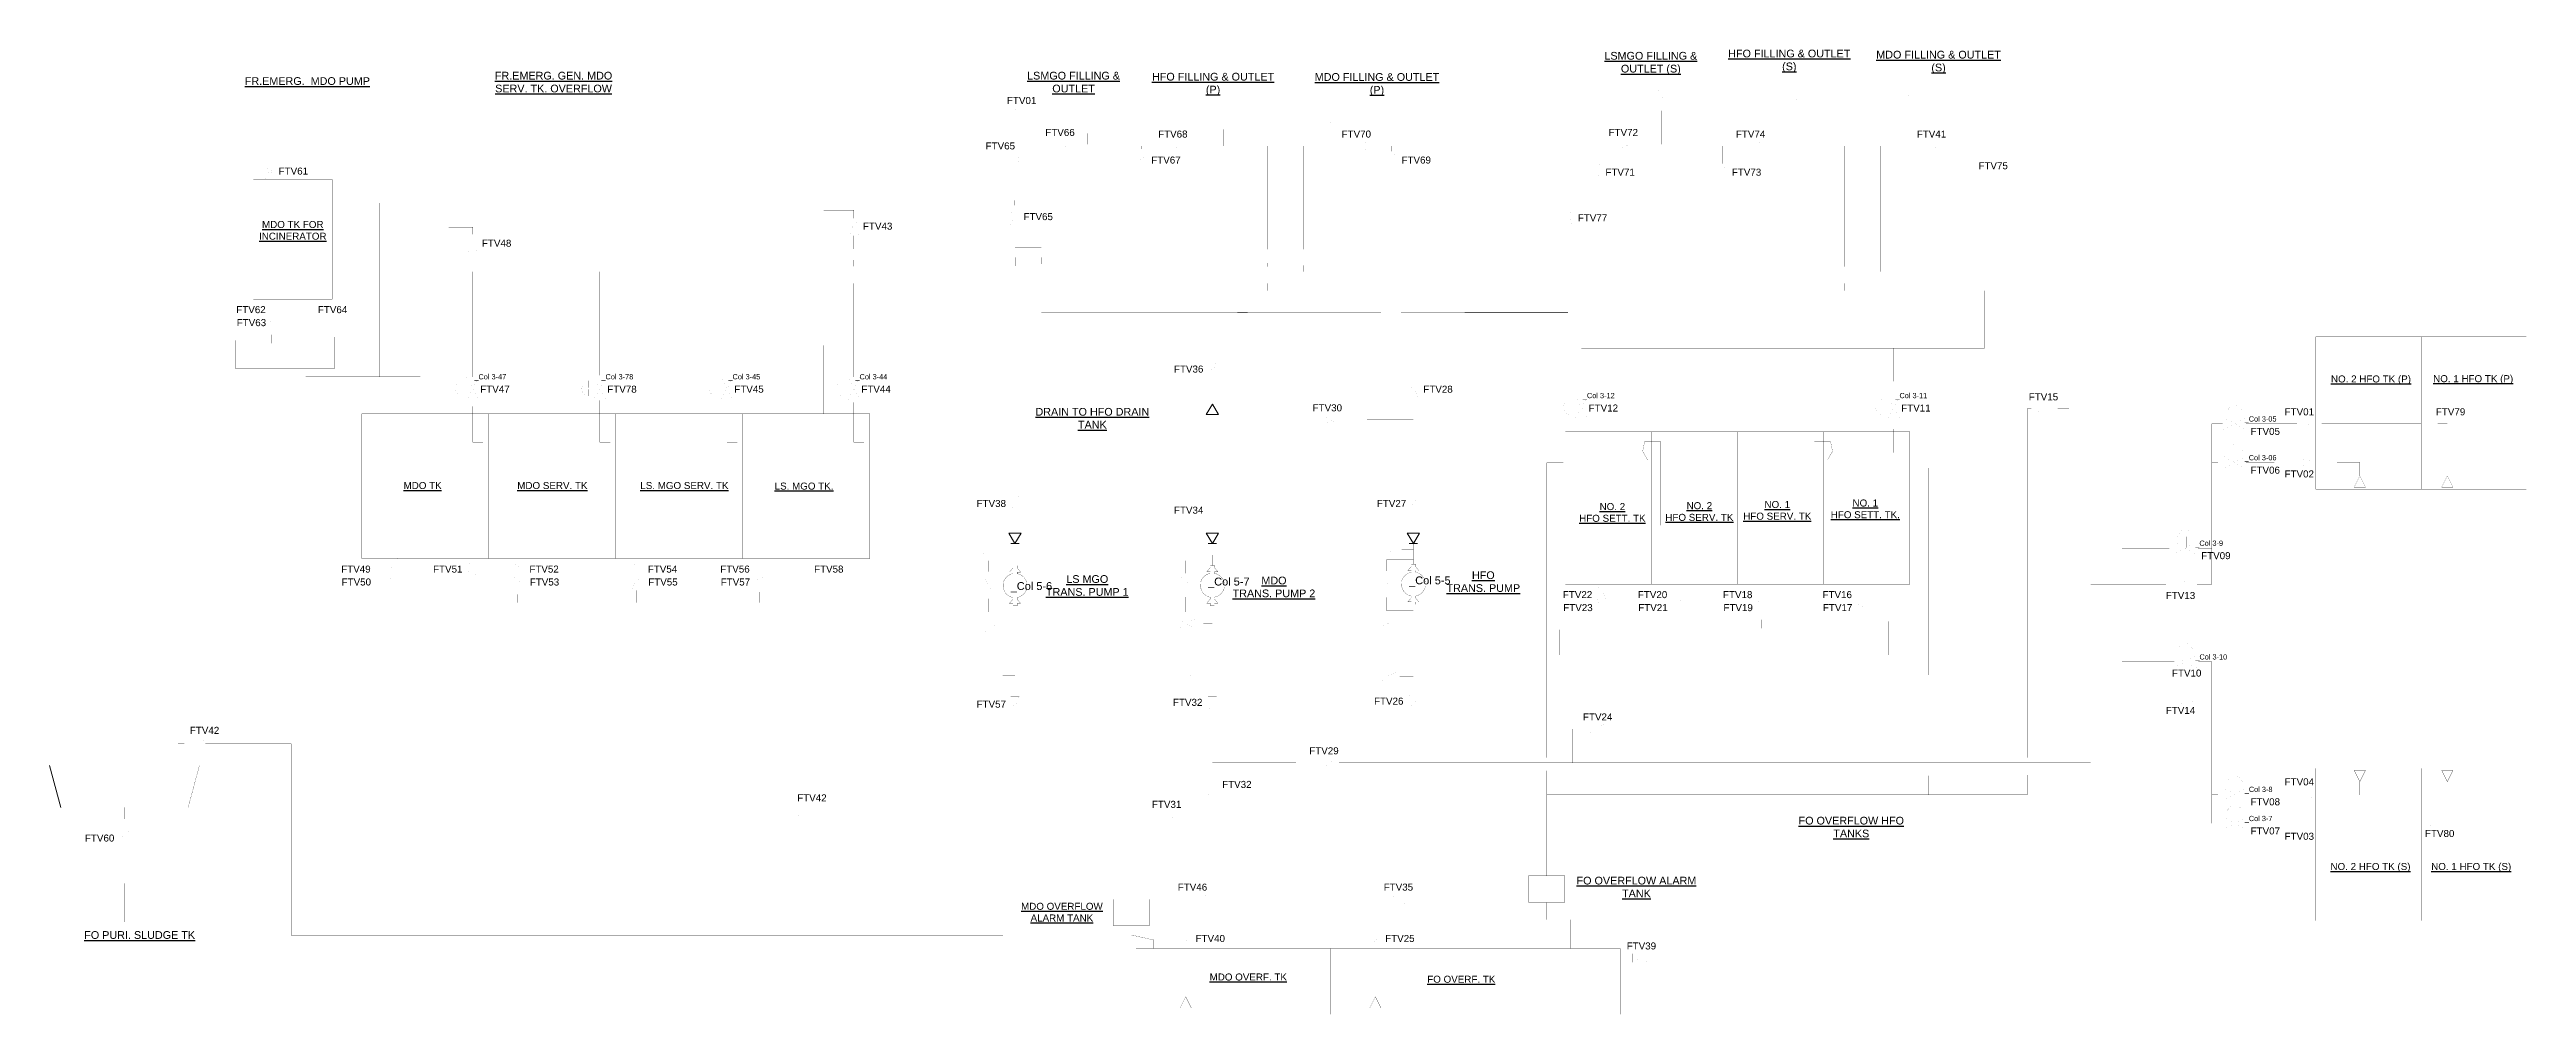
# Model space of a CAD drawing. Extents: x 136597 to 314487, y 107362 to 235283.
# Drawn here: x 136597 to 140128, y 117915 to 119289 of the extents above; entities that cross this region are included whole.
import ezdxf

# ---------------------------------------------------------------- set-up
doc = ezdxf.new("R2010")
doc.units = 0
doc.header["$MEASUREMENT"] = 0
doc.layers.get('0').update_dxf_attribs({"linetype": 'CONTINUOUS'})
for name, color, linetype in [('Ballast', 80, 'CONTINUOUS'), ('Bilge - Ballast', 233, 'CONTINUOUS'), ('Omriss tanker Fuel', 240, 'CONTINUOUS'), ('Suction C', 201, 'CONTINUOUS'), ('Symboler', 42, 'CONTINUOUS'), ('TEKST', 7, 'CONTINUOUS')]:
    doc.layers.add(name, color=color, linetype=linetype)
doc.layers.add('Bilge', color=50, linetype='CONTINUOUS', plot=False)
doc.layers.add('EQUIP', color=140, linetype='CONTINUOUS', lineweight=20)
doc.layers.add('VALVE', color=40, linetype='CONTINUOUS', lineweight=20)
doc.styles.add('ARIAL', font='ARIAL.TTF', dxfattribs={"height": 12})

# ---------------------------------------------------------------- blocks, each defined once
blk = doc.blocks.new('reduce')
for p, q in [((0, 0), (3, 1.73)), ((0, 0), (3, -1.73)), ((3, 1.73), (3, -1.73))]:
    blk.add_line(p, q)

msp = doc.modelspace()

# ---------------------------------------------------------------- linework, layer by layer
at = {"layer": 'Ballast', "linetype": 'Continuous'}
for points in [[(137200.2, 118805.4, 0.03, 0.03, 0), (137184.6, 118805.4, 0.03, 0.03, 0), (137184.6, 118795.8, 0.03, 0.03, -0.884677), (137184.6, 118817.3, 0.03, 0.03, 0), (137184.6, 118807.7, 0.03, 0.03, 0), (137200.2, 118807.7, 0.03, 0.03, 0), (137192.1, 118822.6, 0, 0, 0), (137209.5, 118822.6, 0.03, 0.03, 0), (137200.8, 118806.5, 0.03, 0.03, 0), (137209.5, 118790.5, 0, 0, 0), (137192.1, 118790.5, 0.03, 0.03, 0)], [(137381.3, 118805.4, 0.03, 0.03, 0), (137365.6, 118805.4, 0.03, 0.03, 0), (137365.6, 118795.8, 0.03, 0.03, -0.884677), (137365.6, 118817.3, 0.03, 0.03, 0), (137365.6, 118807.7, 0.03, 0.03, 0), (137381.3, 118807.7, 0.03, 0.03, 0), (137373.2, 118822.6, 0, 0, 0), (137390.5, 118822.6, 0.03, 0.03, 0), (137381.9, 118806.5, 0.03, 0.03, 0), (137390.5, 118790.5, 0, 0, 0), (137373.2, 118790.5, 0.03, 0.03, 0)], [(137562.4, 118805.4, 0.03, 0.03, 0), (137546.7, 118805.4, 0.03, 0.03, 0), (137546.7, 118795.8, 0.03, 0.03, -0.884677), (137546.7, 118817.3, 0.03, 0.03, 0), (137546.7, 118807.7, 0.03, 0.03, 0), (137562.4, 118807.7, 0.03, 0.03, 0), (137554.3, 118822.6, 0, 0, 0), (137571.6, 118822.6, 0.03, 0.03, 0), (137563, 118806.5, 0.03, 0.03, 0), (137571.6, 118790.5, 0, 0, 0), (137554.3, 118790.5, 0.03, 0.03, 0)], [(137743.4, 118805.4, 0.03, 0.03, 0), (137727.8, 118805.4, 0.03, 0.03, 0), (137727.8, 118795.8, 0.03, 0.03, -0.884677), (137727.8, 118817.3, 0.03, 0.03, 0), (137727.8, 118807.7, 0.03, 0.03, 0), (137743.4, 118807.7, 0.03, 0.03, 0), (137735.4, 118822.6, 0, 0, 0), (137752.7, 118822.6, 0.03, 0.03, 0), (137744, 118806.5, 0.03, 0.03, 0), (137752.7, 118790.5, 0, 0, 0), (137735.4, 118790.5, 0.03, 0.03, 0)], [(138780.4, 118778.6, 0.03, 0.03, 0), (138764.8, 118778.6, 0.03, 0.03, 0), (138764.8, 118768.9, 0.03, 0.03, -0.884677), (138764.8, 118790.4, 0.03, 0.03, 0), (138764.8, 118780.8, 0.03, 0.03, 0), (138780.4, 118780.8, 0.03, 0.03, 0), (138772.4, 118795.7, 0, 0, 0), (138789.7, 118795.7, 0.03, 0.03, 0), (138781, 118779.7, 0.03, 0.03, 0), (138789.7, 118763.6, 0, 0, 0), (138772.4, 118763.6, 0.03, 0.03, 0)], [(139226, 118778.6, 0.03, 0.03, 0), (139210.3, 118778.6, 0.03, 0.03, 0), (139210.3, 118768.9, 0.03, 0.03, -0.884677), (139210.3, 118790.4, 0.03, 0.03, 0), (139210.3, 118780.8, 0.03, 0.03, 0), (139226, 118780.8, 0.03, 0.03, 0), (139217.9, 118795.7, 0, 0, 0), (139235.2, 118795.7, 0.03, 0.03, 0), (139226.6, 118779.7, 0.03, 0.03, 0), (139235.2, 118763.6, 0, 0, 0), (139217.9, 118763.6, 0.03, 0.03, 0)], [(139711.4, 118756.8, 0.03, 0.03, 0), (139711.4, 118772.4, 0.03, 0.03, 0), (139701.8, 118772.4, 0.03, 0.03, -0.884677), (139723.3, 118772.4, 0.03, 0.03, 0), (139713.7, 118772.4, 0.03, 0.03, 0), (139713.7, 118756.8, 0.03, 0.03, 0), (139728.6, 118764.8, 0, 0, 0), (139728.6, 118747.5, 0.03, 0.03, 0), (139712.6, 118756.2, 0.03, 0.03, 0), (139696.5, 118747.5, 0, 0, 0), (139696.5, 118764.8, 0.03, 0.03, 0)], [(139711.4, 118701.6, 0.03, 0.03, 0), (139711.4, 118717.2, 0.03, 0.03, 0), (139701.8, 118717.2, 0.03, 0.03, -0.884677), (139723.3, 118717.2, 0.03, 0.03, 0), (139713.7, 118717.2, 0.03, 0.03, 0), (139713.7, 118701.6, 0.03, 0.03, 0), (139728.6, 118709.6, 0, 0, 0), (139728.6, 118692.3, 0.03, 0.03, 0), (139712.6, 118701, 0.03, 0.03, 0), (139696.5, 118692.3, 0, 0, 0), (139696.5, 118709.6, 0.03, 0.03, 0)], [(139641, 118579.7, 0.03, 0.03, 0), (139641, 118595.4, 0.03, 0.03, 0), (139631.4, 118595.4, 0.03, 0.03, -0.884677), (139652.9, 118595.4, 0.03, 0.03, 0), (139643.3, 118595.4, 0.03, 0.03, 0), (139643.3, 118579.7, 0.03, 0.03, 0), (139658.2, 118587.8, 0, 0, 0), (139658.2, 118570.5, 0.03, 0.03, 0), (139642.1, 118579.1, 0.03, 0.03, 0), (139626.1, 118570.5, 0, 0, 0), (139626.1, 118587.8, 0.03, 0.03, 0)], [(139641.1, 118417.8, 0.03, 0.03, 0), (139641.1, 118433.5, 0.03, 0.03, 0), (139631.5, 118433.5, 0.03, 0.03, -0.884677), (139653, 118433.5, 0.03, 0.03, 0), (139643.4, 118433.5, 0.03, 0.03, 0), (139643.4, 118417.8, 0.03, 0.03, 0), (139658.3, 118425.9, 0, 0, 0), (139658.3, 118408.6, 0.03, 0.03, 0), (139642.3, 118417.2, 0.03, 0.03, 0), (139626.2, 118408.6, 0, 0, 0), (139626.2, 118425.9, 0.03, 0.03, 0)], [(139711.6, 118229.2, 0.03, 0.03, 0), (139711.6, 118244.8, 0.03, 0.03, 0), (139701.9, 118244.8, 0.03, 0.03, -0.884677), (139723.4, 118244.8, 0.03, 0.03, 0), (139713.8, 118244.8, 0.03, 0.03, 0), (139713.8, 118229.2, 0.03, 0.03, 0), (139728.7, 118237.2, 0, 0, 0), (139728.7, 118219.9, 0.03, 0.03, 0), (139712.7, 118228.6, 0.03, 0.03, 0), (139696.6, 118219.9, 0, 0, 0), (139696.6, 118237.2, 0.03, 0.03, 0)], [(139711.6, 118187.7, 0.03, 0.03, 0), (139711.6, 118203.3, 0.03, 0.03, 0), (139701.9, 118203.3, 0.03, 0.03, -0.884677), (139723.4, 118203.3, 0.03, 0.03, 0), (139713.8, 118203.3, 0.03, 0.03, 0), (139713.8, 118187.7, 0.03, 0.03, 0), (139728.7, 118195.7, 0, 0, 0), (139728.7, 118178.4, 0.03, 0.03, 0), (139712.7, 118187, 0.03, 0.03, 0), (139696.6, 118178.4, 0, 0, 0), (139696.6, 118195.7, 0.03, 0.03, 0)]]:
    msp.add_lwpolyline(points, format="xyseb", close=True, dxfattribs=at)
at = {"layer": 'Bilge', "linetype": 'Continuous', "const_width": 0.0075}
for points in [[(138902, 119232.4), (138889.9, 119232.4), (138894.6, 119221.3), (138889.9, 119210), (138902, 119210), (138897.2, 119221.3), (138902, 119232.4)], [(139096.1, 119232.4), (139083.9, 119232.4), (139088.7, 119221.3), (139083.9, 119210), (139096.1, 119210), (139091.3, 119221.3), (139096.1, 119232.4)], [(139255.2, 119232.4), (139243.1, 119232.4), (139247.8, 119221.3), (139243.1, 119210), (139255.2, 119210), (139250.5, 119221.3), (139255.2, 119232.4)], [(137978.7, 119193.5), (137978.7, 119205.6), (137967.5, 119200.9), (137956.2, 119205.6), (137956.2, 119193.5), (137967.5, 119198.2), (137978.7, 119193.5)], [(138083.1, 119206.9), (138071, 119206.9), (138075.7, 119195.7), (138071, 119184.4), (138083.1, 119184.4), (138078.3, 119195.7), (138083.1, 119206.9)], [(138276.9, 119204.6), (138264.7, 119204.6), (138269.5, 119193.4), (138264.7, 119182.1), (138276.9, 119182.1), (138272.1, 119193.4), (138276.9, 119204.6)], [(138424.5, 119204.6), (138412.3, 119204.6), (138417.1, 119193.4), (138412.3, 119182.1), (138424.5, 119182.1), (138419.7, 119193.4), (138424.5, 119204.6)], [(137982, 119144.1), (137969.9, 119144.1), (137974.7, 119132.9), (137969.9, 119121.6), (137982, 119121.6), (137977.3, 119132.9), (137982, 119144.1)], [(138054.1, 119148), (138054.1, 119160.1), (138042.9, 119155.4), (138031.6, 119160.1), (138031.6, 119148), (138042.9, 119152.7), (138054.1, 119148)], [(138160, 119144.1), (138147.9, 119144.1), (138152.7, 119132.9), (138147.9, 119121.6), (138160, 119121.6), (138155.3, 119132.9), (138160, 119144.1)], [(138214.8, 119145.7), (138214.8, 119157.8), (138203.7, 119153.1), (138192.4, 119157.8), (138192.4, 119145.7), (138203.7, 119150.4), (138214.8, 119145.7)], [(138476.4, 119145.7), (138476.4, 119157.8), (138465.3, 119153.1), (138454, 119157.8), (138454, 119145.7), (138465.3, 119150.4), (138476.4, 119145.7)], [(138516.8, 119144.1), (138504.7, 119144.1), (138509.4, 119132.9), (138504.7, 119121.6), (138516.8, 119121.6), (138512.1, 119132.9), (138516.8, 119144.1)], [(138857.1, 119148), (138857.1, 119160.1), (138845.9, 119155.4), (138834.6, 119160.1), (138834.6, 119148), (138845.9, 119152.7), (138857.1, 119148)], [(139038.6, 119145.7), (139038.6, 119157.8), (139027.4, 119153.1), (139016.1, 119157.8), (139016.1, 119145.7), (139027.4, 119150.4), (139038.6, 119145.7)], [(139296.5, 119145.7), (139296.5, 119157.8), (139285.3, 119153.1), (139274, 119157.8), (139274, 119145.7), (139285.3, 119150.4), (139296.5, 119145.7)], [(136917.1, 119126.6), (136905, 119126.6), (136909.8, 119115.5), (136905, 119104.1), (136917.1, 119104.1), (136912.4, 119115.5), (136917.1, 119126.6)], [(138807.5, 119126.8), (138795.4, 119126.8), (138800.2, 119115.6), (138795.4, 119104.3), (138807.5, 119104.3), (138802.8, 119115.6), (138807.5, 119126.8)], [(138987.7, 119126.8), (138975.6, 119126.8), (138980.4, 119115.6), (138975.6, 119104.3), (138987.7, 119104.3), (138983, 119115.6), (138987.7, 119126.8)], [(139339.3, 119136), (139327.2, 119136), (139331.9, 119124.8), (139327.2, 119113.5), (139339.3, 119113.5), (139334.6, 119124.8), (139339.3, 119136)], [(137750.1, 119048.1), (137738, 119048.1), (137742.7, 119037), (137738, 119025.6), (137750.1, 119025.6), (137745.4, 119037), (137750.1, 119048.1)], [(137979, 119061.7), (137966.9, 119061.7), (137971.6, 119050.5), (137966.9, 119039.2), (137979, 119039.2), (137974.3, 119050.5), (137979, 119061.7)], [(138768.2, 119061.7), (138756.1, 119061.7), (138760.8, 119050.5), (138756.1, 119039.2), (138768.2, 119039.2), (138763.5, 119050.5), (138768.2, 119061.7)], [(137206.9, 119023.8), (137194.7, 119023.8), (137199.5, 119012.6), (137194.7, 119001.3), (137206.9, 119001.3), (137202.1, 119012.6), (137206.9, 119023.8)], [(136908.1, 118911.1), (136920.3, 118911.1), (136915.5, 118922.3), (136920.3, 118933.6), (136908.1, 118933.6), (136912.9, 118922.3), (136908.1, 118911.1)], [(136956.3, 118911.1), (136968.5, 118911.1), (136963.7, 118922.3), (136968.5, 118933.6), (136956.3, 118933.6), (136961.1, 118922.3), (136956.3, 118911.1)], [(136908.1, 118888.6), (136920.3, 118888.6), (136915.5, 118899.8), (136920.3, 118911.1), (136908.1, 118911.1), (136912.9, 118899.8), (136908.1, 118888.6)], [(138248.9, 118822.5), (138261, 118822.5), (138256.3, 118833.7), (138261, 118845), (138248.9, 118845), (138253.6, 118833.7), (138248.9, 118822.5)], [(138535.5, 118793.8), (138547.7, 118793.8), (138542.9, 118805), (138547.7, 118816.3), (138535.5, 118816.3), (138540.3, 118805), (138535.5, 118793.8)], [(138435.2, 118755.7), (138435.2, 118767.9), (138424, 118763.1), (138412.7, 118767.9), (138412.7, 118755.7), (138424, 118760.5), (138435.2, 118755.7)], [(139449.1, 118771.3), (139449.1, 118783.5), (139438, 118778.7), (139426.6, 118783.5), (139426.6, 118771.3), (139438, 118776.1), (139449.1, 118771.3)], [(139828.3, 118750.1), (139828.3, 118762.2), (139817.1, 118757.5), (139805.8, 118762.2), (139805.8, 118750.1), (139817.1, 118754.9), (139828.3, 118750.1)], [(140000.8, 118750.1), (140000.8, 118762.2), (139989.6, 118757.5), (139978.3, 118762.2), (139978.3, 118750.1), (139989.6, 118754.9), (140000.8, 118750.1)], [(139828.2, 118694.9), (139828.2, 118707), (139817.1, 118702.3), (139805.7, 118707), (139805.7, 118694.9), (139817.1, 118699.6), (139828.2, 118694.9)], [(137967.6, 118631), (137979.7, 118631), (137974.9, 118642.2), (137979.7, 118653.5), (137967.6, 118653.5), (137972.3, 118642.2), (137967.6, 118631)], [(138535.5, 118631), (138547.7, 118631), (138542.9, 118642.2), (138547.7, 118653.5), (138535.5, 118653.5), (138540.3, 118642.2), (138535.5, 118631)], [(138248.9, 118621.5), (138261, 118621.5), (138256.3, 118632.7), (138261, 118644), (138248.9, 118644), (138253.6, 118632.7), (138248.9, 118621.5)], [(137948.6, 118569.8), (137948.6, 118582), (137937.5, 118577.2), (137926.1, 118582), (137926.1, 118569.8), (137937.5, 118574.6), (137948.6, 118569.8)], [(138230, 118569.8), (138230, 118582), (138218.8, 118577.2), (138207.5, 118582), (138207.5, 118569.8), (138218.8, 118574.6), (138230, 118569.8)], [(138516.6, 118571.5), (138516.6, 118583.6), (138505.4, 118578.9), (138494.1, 118583.6), (138494.1, 118571.5), (138505.4, 118576.2), (138516.6, 118571.5)], [(137080.8, 118541.7), (137093, 118541.7), (137088.2, 118552.8), (137093, 118564.2), (137080.8, 118564.2), (137085.6, 118552.8), (137080.8, 118541.7)], [(137192.5, 118541.7), (137204.6, 118541.7), (137199.9, 118552.8), (137204.6, 118564.2), (137192.5, 118564.2), (137197.3, 118552.8), (137192.5, 118541.7)], [(137258.7, 118541.7), (137270.8, 118541.7), (137266.1, 118552.8), (137270.8, 118564.2), (137258.7, 118564.2), (137263.4, 118552.8), (137258.7, 118541.7)], [(137427.6, 118541.7), (137439.8, 118541.7), (137435, 118552.8), (137439.8, 118564.2), (137427.6, 118564.2), (137432.4, 118552.8), (137427.6, 118541.7)], [(137602.8, 118541.7), (137614.9, 118541.7), (137610.1, 118552.8), (137614.9, 118564.2), (137602.8, 118564.2), (137607.5, 118552.8), (137602.8, 118541.7)], [(137735.7, 118541.7), (137747.9, 118541.7), (137743.1, 118552.8), (137747.9, 118564.2), (137735.7, 118564.2), (137740.5, 118552.8), (137735.7, 118541.7)], [(137080.8, 118519.2), (137093, 118519.2), (137088.2, 118530.4), (137093, 118541.7), (137080.8, 118541.7), (137085.6, 118530.4), (137080.8, 118519.2)], [(137258.7, 118519.2), (137270.8, 118519.2), (137266.1, 118530.4), (137270.8, 118541.7), (137258.7, 118541.7), (137263.4, 118530.4), (137258.7, 118519.2)], [(137427.6, 118519.2), (137439.8, 118519.2), (137435, 118530.4), (137439.8, 118541.7), (137427.6, 118541.7), (137432.4, 118530.4), (137427.6, 118519.2)], [(137602.8, 118519.2), (137614.9, 118519.2), (137610.1, 118530.4), (137614.9, 118541.7), (137602.8, 118541.7), (137607.5, 118530.4), (137602.8, 118519.2)], [(137941.9, 118538.1), (137929.7, 118538.1), (137934.5, 118526.9), (137929.7, 118515.6), (137941.9, 118515.6), (137937.1, 118526.9), (137941.9, 118538.1)], [(138223.2, 118538.1), (138211.1, 118538.1), (138215.8, 118526.9), (138211.1, 118515.6), (138223.2, 118515.6), (138218.5, 118526.9), (138223.2, 118538.1)], [(138509.8, 118539.7), (138497.7, 118539.7), (138502.5, 118528.5), (138497.7, 118517.2), (138509.8, 118517.2), (138505.1, 118528.5), (138509.8, 118539.7)], [(138804, 118505.2), (138816.1, 118505.2), (138811.3, 118516.4), (138816.1, 118527.7), (138804, 118527.7), (138808.7, 118516.4), (138804, 118505.2)], [(138910.9, 118505.2), (138923, 118505.2), (138918.2, 118516.4), (138923, 118527.7), (138910.9, 118527.7), (138915.6, 118516.4), (138910.9, 118505.2)], [(139032.2, 118505.2), (139044.4, 118505.2), (139039.6, 118516.4), (139044.4, 118527.7), (139032.2, 118527.7), (139037, 118516.4), (139032.2, 118505.2)], [(139174.1, 118505.2), (139186.3, 118505.2), (139181.5, 118516.4), (139186.3, 118527.7), (139174.1, 118527.7), (139178.9, 118516.4), (139174.1, 118505.2)], [(139658.9, 118521.8), (139658.9, 118533.9), (139647.7, 118529.1), (139636.4, 118533.9), (139636.4, 118521.8), (139647.7, 118526.5), (139658.9, 118521.8)], [(138230, 118465.1), (138230, 118477.3), (138218.8, 118472.5), (138207.5, 118477.3), (138207.5, 118465.1), (138218.8, 118469.9), (138230, 118465.1)], [(138516.6, 118466.8), (138516.6, 118478.9), (138505.4, 118474.2), (138494.1, 118478.9), (138494.1, 118466.8), (138505.4, 118471.5), (138516.6, 118466.8)], [(138804, 118482.7), (138816.1, 118482.7), (138811.3, 118493.9), (138816.1, 118505.2), (138804, 118505.2), (138808.7, 118493.9), (138804, 118482.7)], [(138910.9, 118482.7), (138923, 118482.7), (138918.2, 118493.9), (138923, 118505.2), (138910.9, 118505.2), (138915.6, 118493.9), (138910.9, 118482.7)], [(139032.2, 118482.7), (139044.4, 118482.7), (139039.6, 118493.9), (139044.4, 118505.2), (139032.2, 118505.2), (139037, 118493.9), (139032.2, 118482.7)], [(139174.1, 118482.7), (139186.3, 118482.7), (139181.5, 118493.9), (139186.3, 118505.2), (139174.1, 118505.2), (139178.9, 118493.9), (139174.1, 118482.7)], [(137948.6, 118458.3), (137948.6, 118470.4), (137937.5, 118465.7), (137926.1, 118470.4), (137926.1, 118458.3), (137937.5, 118463), (137948.6, 118458.3)], [(137953.5, 118392.2), (137953.5, 118404.3), (137942.3, 118399.5), (137931, 118404.3), (137931, 118392.2), (137942.3, 118396.9), (137953.5, 118392.2)], [(138516.6, 118389.7), (138516.6, 118401.9), (138505.4, 118397.1), (138494.1, 118401.9), (138494.1, 118389.7), (138505.4, 118394.5), (138516.6, 118389.7)], [(137967.6, 118345.2), (137979.7, 118345.2), (137974.9, 118356.3), (137979.7, 118367.7), (137967.6, 118367.7), (137972.3, 118356.3), (137967.6, 118345.2)], [(138230, 118388.1), (138230, 118400.2), (138218.8, 118395.5), (138207.5, 118400.2), (138207.5, 118388.1), (138218.8, 118392.8), (138230, 118388.1)], [(138261, 118367.7), (138248.9, 118367.7), (138253.7, 118356.5), (138248.9, 118345.2), (138261, 118345.2), (138256.3, 118356.5), (138261, 118367.7)], [(138547.7, 118369.3), (138535.5, 118369.3), (138540.3, 118358.2), (138535.5, 118346.8), (138547.7, 118346.8), (138542.9, 118358.2), (138547.7, 118369.3)], [(139658.9, 118358.1), (139658.9, 118370.2), (139647.7, 118365.4), (139636.4, 118370.2), (139636.4, 118358.1), (139647.7, 118362.8), (139658.9, 118358.1)], [(136819.4, 118294.2), (136819.4, 118306.4), (136808.3, 118301.6), (136797, 118306.4), (136797, 118294.2), (136808.3, 118299), (136819.4, 118294.2)], [(138813.7, 118315.4), (138813.7, 118327.6), (138802.5, 118322.8), (138791.2, 118327.6), (138791.2, 118315.4), (138802.5, 118320.2), (138813.7, 118315.4)], [(138435.6, 118267.2), (138435.6, 118279.4), (138424.5, 118274.6), (138413.1, 118279.4), (138413.1, 118267.2), (138424.5, 118272), (138435.6, 118267.2)], [(138261, 118250.8), (138248.9, 118250.8), (138253.7, 118239.6), (138248.9, 118228.3), (138261, 118228.3), (138256.3, 118239.6), (138261, 118250.8)], [(139828.3, 118221.4), (139828.3, 118233.5), (139817.1, 118228.8), (139805.8, 118233.5), (139805.8, 118221.4), (139817.1, 118226.1), (139828.3, 118221.4)], [(137685.4, 118198), (137685.4, 118210.1), (137674.2, 118205.4), (137662.9, 118210.1), (137662.9, 118198), (137674.2, 118202.8), (137685.4, 118198)], [(138211.3, 118190.9), (138211.3, 118203.1), (138200.1, 118198.3), (138188.8, 118203.1), (138188.8, 118190.9), (138200.1, 118195.7), (138211.3, 118190.9)], [(139828.3, 118181), (139828.3, 118193.1), (139817.1, 118188.4), (139805.8, 118193.1), (139805.8, 118181), (139817.1, 118185.7), (139828.3, 118181)], [(140000.8, 118180.4), (140000.8, 118192.5), (139989.6, 118187.8), (139978.3, 118192.5), (139978.3, 118180.4), (139989.6, 118185.1), (140000.8, 118180.4)], [(136698.1, 118154.5), (136710.2, 118154.5), (136705.4, 118165.7), (136710.2, 118177), (136698.1, 118177), (136702.8, 118165.7), (136698.1, 118154.5)], [(138248.1, 118073.1), (138248.1, 118085.2), (138236.9, 118080.5), (138225.6, 118085.2), (138225.6, 118073.1), (138236.9, 118077.8), (138248.1, 118073.1)], [(138529.5, 118073.1), (138529.5, 118085.2), (138518.4, 118080.5), (138507.1, 118085.2), (138507.1, 118073.1), (138518.4, 118077.8), (138529.5, 118073.1)], [(138223.1, 118031.4), (138211, 118031.4), (138215.7, 118020.2), (138211, 118008.9), (138223.1, 118008.9), (138218.4, 118020.2), (138223.1, 118031.4)], [(138493.4, 118031.4), (138481.3, 118031.4), (138486.1, 118020.2), (138481.3, 118008.9), (138493.4, 118008.9), (138488.7, 118020.2), (138493.4, 118031.4)], [(138875.9, 117989.2), (138875.9, 118001.4), (138864.8, 117996.6), (138853.5, 118001.4), (138853.5, 117989.2), (138864.8, 117994), (138875.9, 117989.2)]]:
    msp.add_lwpolyline(points, close=True, dxfattribs=at)
at = {"layer": 'EQUIP'}
for p, q in [((137967.6, 118585.4), (137979.6, 118585.4)), ((138249, 118585.4), (138261, 118585.4)), ((138535.6, 118585.4), (138547.6, 118585.4)), ((136613.4, 118209.8), (136597.4, 118269.5))]:
    msp.add_line(p, q, dxfattribs=at)
at = {"layer": 'Omriss tanker Fuel', "linetype": 'Continuous', "const_width": 0.3}
for points in [[(137000.3, 119104.1), (136887.8, 119104.1), (136887.8, 118933.6), (137000.3, 118933.6)], [(136862.7, 118879.7), (136862.7, 118834.4), (137002.9, 118834.4), (137002.9, 118879.7), (137002.9, 118834.4), (136862.7, 118834.4)], [(139978.3, 118880), (139828.3, 118880), (139828.3, 118663), (139978.3, 118663)], [(139978.3, 118880), (139978.3, 118663), (140128.3, 118663), (140128.3, 118880)], [(137223.5, 118770.3), (137042.5, 118770.3), (137042.5, 118564.2), (137223.5, 118564.2)], [(137223.5, 118770.3), (137223.5, 118564.2), (137404.6, 118564.2), (137404.6, 118770.3)], [(137404.6, 118770.3), (137404.6, 118564.2), (137585.7, 118564.2), (137585.7, 118770.3)], [(137585.7, 118770.3), (137585.7, 118564.2), (137766.8, 118564.2), (137766.8, 118770.3)], [(138758.3, 118744.8), (138758.3, 118527.7), (138881.4, 118527.7), (138881.4, 118744.8)], [(138881.4, 118744.8), (138881.4, 118527.7), (139003.8, 118527.7), (139003.8, 118744.8)], [(139003.8, 118744.8), (139003.8, 118527.7), (139126.2, 118527.7), (139126.2, 118744.8)], [(139126.2, 118744.8), (139126.2, 118527.7), (139249.3, 118527.7), (139249.3, 118744.8)], [(138750.3, 118474.7), (138750.3, 118426.8), (139219, 118426.8), (139219, 118474.7), (139219, 118426.8), (138750.3, 118426.8)], [(139828.3, 118265.4), (139828.3, 118048.4), (139978.3, 118048.4), (139978.3, 118265.4)], [(139978.3, 118265.4), (139978.3, 118048.4), (140128.3, 118048.4), (140128.3, 118265.4)], [(138705.7, 118112.2), (138705.7, 118074.8), (138757.6, 118074.8), (138757.6, 118112.2)], [(138113.5, 118078.8), (138113.5, 118041.4), (138165.4, 118041.4), (138165.4, 118078.8)], [(138146.2, 118008.9), (138146.2, 117915), (138423.9, 117915), (138423.9, 118008.9)], [(138423.9, 118008.9), (138423.9, 117915), (138836.3, 117915), (138836.3, 118008.9)]]:
    msp.add_lwpolyline(points, close=True, dxfattribs=at)
at = {"layer": 'Suction C', "linetype": 'Continuous', "const_width": 0.3}
for points in [[(136911.1, 119126.6), (136911.1, 119217.5)], [(137319.2, 118980.3), (137319.2, 119197.4)], [(138077, 119184.4), (138077, 119154.1), (138077, 119184.4)], [(138270.8, 119182.1), (138270.8, 119151.8), (138270.8, 119182.1)], [(138418.4, 119182.1), (138418.4, 119151.8), (138418.4, 119182.1)], [(138895.9, 119210), (138895.9, 119154.1), (138895.9, 119210)], [(139090, 119210), (139090, 119151.8), (139090, 119210)], [(139249.1, 119210), (139249.1, 119154.1), (139249.1, 119210)], [(139274, 119151.8), (139208, 119151.8), (139208, 118972.8), (137200.8, 118972.8), (139208, 118972.8), (139208, 119151.8)], [(138857.1, 119154.1), (138927.8, 119154.1), (138927.8, 118997.1), (137563, 118997.1), (137563, 118980.3), (137563, 118997.1), (138927.8, 118997.1), (138927.8, 119154.1), (138857.1, 119154.1)], [(138054.1, 119154.1), (138115.3, 119154.1), (138115.3, 118997.1), (138115.3, 119154.1), (138054.1, 119154.1)], [(138154, 119144.1), (138154, 119151.8), (138192.4, 119151.8), (138154, 119151.8)], [(138214.8, 119151.8), (138334.1, 119151.8), (138334.1, 119004.6), (138334.1, 119151.8)], [(138454, 119151.8), (138385.4, 119151.8), (138385.4, 119004.6), (138385.4, 119151.8), (138454, 119151.8)], [(138476.4, 119151.8), (138510.8, 119151.8), (138510.8, 119144.1), (138510.8, 119151.8)], [(138834.6, 119154.1), (138801.5, 119154.1), (138801.5, 119126.8), (138801.5, 119154.1)], [(139016.1, 119151.8), (138981.7, 119151.8), (138981.7, 119126.8), (138981.7, 119151.8)], [(139038.6, 119151.8), (139156.7, 119151.8), (139156.7, 118979.8), (139156.7, 119151.8)], [(139296.5, 119151.8), (139333.2, 119151.8), (139333.2, 119136), (139333.2, 119151.8)], [(137972.9, 119061.7), (137972.9, 119074.6), (137972.9, 119061.7)], [(138762.1, 119061.7), (138762.1, 119081.4), (138762.1, 119061.7)], [(137000.3, 119070.6), (137067.6, 119070.6), (137067.6, 118823), (137067.6, 119070.6)], [(137744, 119048.1), (137744, 119060.3), (137700.9, 119060.3), (137700.9, 119005.2), (137700.9, 119060.3), (137744, 119060.3)], [(137973.6, 119039.2), (137973.6, 119007.1), (138011.2, 119007.1), (138011.2, 119004.6), (138011.2, 119006.7), (138011.2, 119007.1), (137973.6, 119007.1)], [(138762.1, 119039.2), (138762.1, 119004.6), (138762.1, 119039.2)], [(137200.8, 119023.8), (137200.8, 119036.1), (137166.2, 119036.1), (137166.2, 118770.3), (137166.2, 119036.1), (137200.8, 119036.1)], [(137744, 119025.6), (137744, 119005.2)], [(137200.8, 119001.3), (137200.8, 118822.6)], [(137381.9, 118822.6), (137381.9, 118972.8)], [(137700.9, 118990.2), (137700.9, 118980.3)], [(137744, 118990.2), (137744, 118980.3)], [(137973.8, 118976.4), (137973.8, 118993.2)], [(138011.4, 118976.2), (138011.4, 118993)], [(138255, 118922.5), (138255, 118972.8)], [(138334.1, 118989.6), (138334.1, 118979.9), (138334.1, 118989.6)], [(138385.4, 118989.6), (138385.4, 118972.8), (138385.4, 118989.6)], [(138762.1, 118989.6), (138762.1, 118980.3)], [(137319.2, 118965.3), (137319.2, 118770.3)], [(137563, 118822.6), (137563, 118965.3)], [(137701.1, 118965.3), (137701.1, 118770.3)], [(137744, 118965.3), (137744, 118822.6)], [(137973.6, 118965.3), (137973.6, 118653.5)], [(138011.2, 118965.3), (138011.2, 118795.7)], [(138762.1, 118938.3), (138762.1, 118914.6), (138011.2, 118915.2), (138762.1, 118914.1)], [(138334.1, 118964.9), (138334.1, 118945.8), (139551.8, 118945.8), (139551.8, 118535.3), (139551.8, 118945.8), (138334.1, 118945.8), (138334.1, 118964.9)], [(138541.6, 118922.3), (138541.6, 118945.8)], [(138762.1, 118965.3), (138762.1, 118953.3), (138762.1, 118965.3)], [(138781, 118795.7), (138781, 118863.9), (139355.9, 118863.9), (139355.9, 118945.8), (139355.9, 118863.9), (138781, 118863.9)], [(139156.7, 118964.8), (139156.7, 118945.8), (139156.7, 118964.8)], [(139449.1, 118777.4), (139476.3, 118777.4), (139476.3, 118945.8), (139476.3, 118777.4)], [(136962.4, 118911.1), (136962.4, 118823), (137125.9, 118823), (137125.9, 118770.3), (137125.9, 118823), (136962.4, 118823)], [(138255, 118907.5), (138255, 118845)], [(138541.6, 118907.3), (138541.6, 118816.3)], [(136914.2, 118888.6), (136914.2, 118870.7), (136914.2, 118888.6)], [(139226.6, 118795.7), (139226.6, 118863.9)], [(137200.8, 118790.5), (137200.8, 118729.9), (137215.4, 118729.9), (137200.8, 118729.9)], [(137381.9, 118790.5), (137381.9, 118729.9), (137396.5, 118729.9), (137381.9, 118729.9)], [(137563, 118790.5), (137563, 118729.9), (137577.6, 118729.9), (137563, 118729.9)], [(137744, 118790.5), (137744, 118729.9), (137758.6, 118729.9), (137744, 118729.9)], [(138255, 118822.5), (138255, 118784.3)], [(138541.6, 118653.5), (138541.6, 118793.8)], [(138435.2, 118761.8), (138541.6, 118761.8)], [(138781, 118763.6), (138781, 118714.9), (138781, 118763.6)], [(139226.6, 118763.6), (139226.6, 118714.9), (139226.6, 118763.6)], [(139426.6, 118777.4), (139416.7, 118777.4), (139416.7, 118280.8), (139416.7, 118777.4)], [(139696.5, 118756.2), (139679.8, 118756.2), (139679.8, 118527.8), (139658.9, 118527.8), (139679.8, 118527.8), (139679.8, 118756.2), (139696.5, 118756.2)], [(139805.8, 118756.2), (139728.6, 118756.2)], [(139828.3, 118756.2), (139978.3, 118756.2)], [(140000.8, 118756.2), (140015.6, 118756.2), (140015.6, 118682), (140007.6, 118666), (140023.6, 118666), (140015.6, 118682), (140015.6, 118756.2)], [(138894.4, 118535.8), (138894.4, 118730.4), (138871.2, 118730.4), (138868.4, 118716.8), (138875.5, 118704.8), (138868.4, 118716.8), (138871.2, 118730.4), (138894.4, 118730.4)], [(139113.2, 118535.8), (139113.2, 118730.4), (139136.4, 118730.4), (139139.2, 118716.8), (139132.1, 118704.8), (139139.2, 118716.8), (139136.4, 118730.4), (139113.2, 118730.4)], [(138758.3, 118700.4), (138731.7, 118700.4), (138731.7, 118280.8), (138731.7, 118700.4)], [(139275.9, 118280.8), (139275.9, 118693.2), (139249.3, 118693.2), (139275.9, 118693.2)], [(139696.5, 118701), (139679.8, 118701), (139696.5, 118701)], [(139828.3, 118701), (139890.9, 118701), (139890.9, 118682), (139882.9, 118666), (139898.9, 118666), (139890.9, 118682), (139890.9, 118701)], [(137973.6, 118631), (137973.6, 118600.4), (137973.6, 118631)], [(138255, 118621.5), (138255, 118600.4)], [(138541.6, 118631), (138541.6, 118600.4)], [(137973.6, 118585.4), (137973.7, 118554)], [(138255, 118585.4), (138255.1, 118554.4)], [(138541.6, 118587), (138541.7, 118556.1)], [(139626.1, 118579.1), (139551.8, 118579.1)], [(139658.2, 118579.1), (139679.8, 118579.1), (139658.2, 118579.1)], [(137935.8, 118538.1), (137935.8, 118561.1), (137973.7, 118561.2), (137935.8, 118561.2)], [(137948.6, 118575.9), (137973.6, 118575.9)], [(138217.1, 118538.1), (138217.1, 118561.1), (138255, 118561.2), (138217.1, 118561.2)], [(138230, 118575.9), (138255, 118575.9)], [(138503.8, 118539.7), (138503.8, 118562.8), (138541.6, 118562.9), (138503.8, 118562.9)], [(138516.6, 118577.5), (138541.6, 118577.5)], [(137086.9, 118519.2), (137086.9, 118501.3), (137086.9, 118519.2)], [(137198.6, 118541.7), (137198.6, 118155.2), (138255, 118155.2), (137198.6, 118155.2)], [(137264.8, 118519.2), (137264.8, 118501.3), (137264.8, 118519.2)], [(137433.7, 118519.2), (137433.7, 118501.3), (137433.7, 118519.2)], [(137608.8, 118519.2), (137608.8, 118501.3), (137608.8, 118519.2)], [(137741.8, 118541.7), (137741.8, 118204.1), (137741.8, 118541.7)], [(137935.8, 118515.6), (137935.8, 118488.1), (137973.6, 118488.1), (137935.8, 118488.1)], [(138217.1, 118515.6), (138217.1, 118488.1), (138255, 118488.1), (138217.1, 118488.1)], [(139636.4, 118527.8), (139507.2, 118527.8), (139507.2, 118273.3), (138435.6, 118273.3), (139507.2, 118273.3), (139507.2, 118527.8), (139636.4, 118527.8)], [(138503.8, 118517.2), (138503.8, 118489.8), (138541.6, 118489.8), (138503.8, 118489.8)], [(139551.8, 118520.3), (139551.8, 118417.2), (139626.2, 118417.2), (139551.8, 118417.2), (139551.8, 118520.3)], [(137973.6, 118367.7), (137973.6, 118496.9)], [(138255, 118367.7), (138255, 118497.3), (138255, 118367.7)], [(138516.6, 118472.9), (138541.6, 118472.9)], [(138541.6, 118369.3), (138541.6, 118498.9), (138541.6, 118369.3)], [(138810, 118482.7), (138810, 118464.8), (138810, 118482.7)], [(138916.9, 118482.7), (138916.9, 118464.8), (138916.9, 118482.7)], [(139038.3, 118482.7), (139038.3, 118464.8), (139038.3, 118482.7)], [(139180.2, 118482.7), (139180.2, 118464.8), (139180.2, 118482.7)], [(137948.6, 118464.3), (137973.6, 118464.3)], [(138230, 118471.2), (138255, 118471.2)], [(139658.3, 118417.2), (139679.8, 118417.2), (139679.8, 118187), (139696.6, 118187), (139679.8, 118187), (139679.8, 118417.2)], [(137953.5, 118398.2), (137973.6, 118398.2)], [(138230, 118394.1), (138255, 118394.1)], [(138516.6, 118395.8), (138541.6, 118395.8)], [(137973.6, 118345.2), (137973.6, 118204.1), (137685.4, 118204.1), (137973.6, 118204.1)], [(138255, 118250.8), (138255, 118345.2)], [(138541.6, 118346.8), (138541.6, 118079.2), (138529.5, 118079.2), (138541.6, 118079.2)], [(139636.4, 118364.1), (139507.2, 118364.1)], [(139658.9, 118364.1), (139679.8, 118364.1), (139658.9, 118364.1)], [(136797, 118300.3), (136780.3, 118300.3), (136780.3, 118254.6), (136780.3, 118300.3)], [(137956.6, 118088), (137956.6, 118027.8), (136941.6, 118027.8), (136941.6, 118300.3), (136819.4, 118300.3), (136941.6, 118300.3), (136941.6, 118027.8), (137956.6, 118027.8)], [(138791.2, 118321.5), (138769, 118321.5), (138769, 118273.3), (138769, 118321.5)], [(138813.7, 118321.5), (138945.9, 118321.5), (138813.7, 118321.5)], [(136597.4, 118269.5), (136613.4, 118209.8), (136794.9, 118209.8), (136810.9, 118269.5), (136794.9, 118209.8), (136613.4, 118209.8)], [(138413.1, 118273.3), (138255, 118273.3)], [(139416.7, 118265.8), (139416.7, 118227.7), (138731.7, 118227.7), (139416.7, 118227.7)], [(138731.7, 118265.8), (138731.7, 118112.2), (138731.7, 118265.8)], [(139275.9, 118265.8), (139275.9, 118227.7)], [(139828.3, 118227.4), (139890.9, 118227.4), (139890.9, 118246.4), (139882.9, 118262.4), (139898.9, 118262.4), (139890.9, 118246.4), (139890.9, 118227.4)], [(140000.8, 118186.5), (140015.6, 118186.5), (140015.6, 118246.4), (140007.6, 118262.4), (140023.6, 118262.4), (140015.6, 118246.4), (140015.6, 118186.5)], [(138248.1, 118079.2), (138255, 118079.2), (138255, 118228.3), (138255, 118079.2)], [(139696.6, 118228.6), (139679.8, 118228.6), (139696.6, 118228.6)], [(139805.8, 118227.4), (139728.7, 118227.4), (139805.8, 118227.4)], [(136704.1, 118177), (136704.1, 118209.8)], [(137662.9, 118204.1), (137620.5, 118204.1)], [(138188.8, 118197), (137938.4, 118197), (137938.4, 118187.7), (137938.4, 118197)], [(137956.6, 118197), (137956.6, 118162.9), (137956.6, 118197)], [(138211.3, 118197), (138255, 118197)], [(136704.1, 118154.5), (136704.1, 118046.4)], [(138731.7, 118189), (139059.8, 118189), (138731.7, 118189)], [(139805.8, 118187), (139728.7, 118187), (139805.8, 118187)], [(139828.3, 118187), (139978.3, 118187)], [(138255, 118122), (137218.7, 118122)], [(137956.6, 118151.3), (137956.6, 118127.7), (137956.6, 118151.3)], [(138139.5, 118078.8), (138139.5, 118097.4), (137054.6, 118097.4), (138139.5, 118097.4)], [(137956.6, 118117), (137956.6, 118101.5), (137956.6, 118117)], [(138225.6, 118079.2), (138217, 118079.2), (138217, 118031.4), (138217, 118079.2)], [(138507.1, 118079.2), (138487.4, 118079.2), (138487.4, 118031.4), (138487.4, 118079.2)], [(138731.7, 118074.8), (138731.7, 118049.8), (138765.7, 118049.8), (138765.7, 118008.9), (138765.7, 118049.8), (138731.7, 118049.8)], [(138139.5, 118041.4), (138139.5, 118028), (138171.2, 118021), (138171.2, 118008.9), (138171.2, 118021), (138139.5, 118028)], [(138217, 118008.9), (138217, 117940.1), (138209, 117924.1), (138225, 117924.1), (138217, 117940.1)], [(138487.4, 118008.9), (138487.4, 117940.1), (138479.4, 117924.1), (138495.4, 117924.1), (138487.4, 117940.1)], [(138853.5, 117995.3), (138836.3, 117995.3)], [(138875.9, 117995.3), (138934.7, 117995.3), (138875.9, 117995.3)]]:
    msp.add_lwpolyline(points, close=True, dxfattribs=at)
for points in [[(138031.6, 119154.1), (137976, 119154.1), (137976, 119144.1), (137976, 119154.1)], [(139805.7, 118701), (139728.6, 118701), (139805.7, 118701)]]:
    msp.add_lwpolyline(points, dxfattribs=at)
at = {"layer": 'Symboler', "linetype": 'Continuous', "const_width": 0.3}
for points in [[(137970.7, 118554), (137970.7, 118550.9), (137965.8, 118545), (137970.7, 118545), (137970.7, 118542.8), (137968.1, 118542.1), (137964.1, 118540), (137960.7, 118537.1), (137958.4, 118533.8), (137957, 118530.3), (137956.6, 118522.9), (137959.7, 118515.5), (137961.4, 118513.5), (137964.8, 118510.8), (137968.6, 118509.2), (137970.7, 118508.7), (137970.7, 118506.8), (137970.7, 118506.2), (137965.7, 118500.3), (137970.7, 118500.3), (137970.7, 118496.9), (137976.6, 118496.9), (137976.6, 118500.3), (137981.5, 118500.3), (137976.6, 118506.2), (137976.6, 118508.6), (137980.1, 118509.7), (137983.5, 118511.5), (137985.9, 118513.5), (137987.3, 118515.1), (137989.5, 118518.7), (137990.1, 118520.4), (137990.7, 118522.7), (137990.7, 118525.6), (137990.7, 118528.6), (137990.1, 118531), (137988.6, 118534.4), (137986.5, 118537.2), (137983.9, 118539.6), (137981.1, 118541.3), (137978, 118542.4), (137976.7, 118542.4), (137976.7, 118544.9), (137981.6, 118544.9), (137976.7, 118550.9), (137976.7, 118554), (137970.7, 118554)], [(138252.1, 118554.4), (138252.1, 118551.4), (138247.1, 118545.4), (138252.1, 118545.4), (138252.1, 118543.2), (138249.5, 118542.5), (138245.4, 118540.5), (138242, 118537.5), (138239.8, 118534.3), (138238.4, 118530.7), (138238, 118523.3), (138241, 118516), (138242.8, 118513.9), (138246.2, 118511.3), (138249.9, 118509.6), (138252, 118509.1), (138252, 118507.2), (138252, 118506.7), (138247, 118500.7), (138252, 118500.7), (138252, 118497.3), (138257.9, 118497.3), (138257.9, 118500.7), (138262.8, 118500.7), (138257.9, 118506.7), (138257.9, 118509.1), (138261.5, 118510.1), (138264.9, 118511.9), (138267.2, 118513.9), (138268.7, 118515.5), (138270.8, 118519.1), (138271.5, 118520.8), (138272, 118523.1), (138272, 118526), (138272, 118529), (138271.5, 118531.4), (138270, 118534.8), (138267.9, 118537.6), (138265.3, 118540), (138262.5, 118541.7), (138259.4, 118542.8), (138258, 118542.8), (138258, 118545.4), (138262.9, 118545.4), (138258, 118551.3), (138258, 118554.4), (138252.1, 118554.4)], [(138538.7, 118556.1), (138538.7, 118553), (138533.7, 118547.1), (138538.7, 118547.1), (138538.7, 118544.9), (138536.1, 118544.1), (138532, 118542.1), (138528.7, 118539.2), (138526.4, 118535.9), (138525, 118532.3), (138524.6, 118525), (138527.6, 118517.6), (138529.4, 118515.6), (138532.8, 118512.9), (138536.5, 118511.2), (138538.6, 118510.7), (138538.6, 118508.8), (138538.6, 118508.3), (138533.7, 118502.4), (138538.6, 118502.4), (138538.6, 118498.9), (138544.5, 118498.9), (138544.5, 118502.3), (138549.5, 118502.3), (138544.5, 118508.3), (138544.5, 118510.7), (138548.1, 118511.7), (138551.5, 118513.6), (138553.8, 118515.5), (138555.3, 118517.2), (138557.4, 118520.8), (138558.1, 118522.5), (138558.6, 118524.8), (138558.6, 118527.7), (138558.6, 118530.7), (138558.1, 118533.1), (138556.6, 118536.4), (138554.5, 118539.3), (138551.9, 118541.7), (138549.1, 118543.3), (138546, 118544.5), (138544.6, 118544.5), (138544.6, 118547), (138549.5, 118547), (138544.6, 118553), (138544.6, 118556.1), (138538.7, 118556.1)]]:
    msp.add_lwpolyline(points, close=True, dxfattribs=at)

# ---------------------------------------------------------------- block references
at = {"layer": 'VALVE', "yscale": 5, "zscale": 5, "rotation": 90}
for p, xscale in [((138255, 118784.3), -5), ((137973.6, 118585.4), 5), ((138255, 118585.4), 5), ((138541.6, 118585.4), 5)]:
    msp.add_blockref('reduce', p, dxfattribs=dict(at, xscale=xscale))

# ---------------------------------------------------------------- texts
at = {"layer": 'Ballast', "linetype": 'Continuous', "style": 'ARIAL'}
for s, p in [('_Col 3-47', (137202.9, 118819.4)), ('_Col 3-78', (137384, 118819.4)), ('_Col 3-45', (137565.1, 118819.4)), ('_Col 3-44', (137746.2, 118819.4)), ('_Col 3-12', (138783.2, 118792.6)), ('_Col 3-11', (139228.7, 118792.6)), ('_Col 3-05', (139726.7, 118759.3)), ('_Col 3-06', (139726.7, 118704.1)), ('_Col 3-9', (139656.3, 118582.3)), ('_Col 3-10', (139656.4, 118420.4)), ('_Col 3-8', (139726.8, 118231.7)), ('_Col 3-7', (139726.8, 118190.2))]:
    msp.add_text(s, height=7.5, dxfattribs=at).set_placement(p)
at = {"layer": 'Ballast', "linetype": 'Continuous', "char_height": 10, "width": 44.169, "attachment_point": 1, "style": 'ARIAL'}
for s, insert in [('FTV47', (137211.3, 118810.4)), ('FTV78', (137392.4, 118810.4)), ('FTV45', (137573.5, 118810.4)), ('FTV44', (137754.6, 118810.4)), ('FTV12', (138791.5, 118783.6)), ('FTV11', (139237.1, 118783.6)), ('FTV05', (139735.1, 118750.3)), ('FTV06', (139735.1, 118695.1)), ('FTV09', (139664.7, 118573.3)), ('FTV10', (139623.1, 118406.1)), ('FTV08', (139735.2, 118222.7)), ('FTV07', (139735.2, 118181.2))]:
    msp.add_mtext(s, dxfattribs=dict(at, insert=insert))
at = {"layer": 'Bilge', "linetype": 'Continuous', "char_height": 10, "width": 44.169, "attachment_point": 1, "style": 'ARIAL'}
for s, insert in [('FTV01', (137962.2, 119221.6)), ('FTV65', (137931.8, 119156.9)), ('FTV66', (138016.9, 119176.1)), ('FTV68', (138177.7, 119173.8)), ('FTV70', (138439.3, 119173.8)), ('FTV72', (138819.9, 119176.1)), ('FTV74', (139001.4, 119173.8)), ('FTV41', (139259.3, 119173.8)), ('FTV61', (136923.9, 119121.1)), ('FTV67', (138167.9, 119136.8)), ('FTV69', (138524.7, 119136.8)), ('FTV71', (138815.4, 119119.5)), ('FTV73', (138995.6, 119119.5)), ('FTV75', (139347.2, 119128.7)), ('FTV43', (137756.9, 119042.6)), ('FTV65', (137985.8, 119056.2)), ('FTV77', (138776, 119054.4)), ('FTV48', (137213.7, 119018.3)), ('FTV62', (136863.5, 118923.7)), ('FTV63', (136864.1, 118905.2)), ('FTV64', (136979.8, 118923.7)), ('FTV36', (138200.3, 118839.1)), ('FTV28', (138555.8, 118810.4)), ('FTV15', (139418.9, 118799.5)), ('FTV30', (138398, 118783.9)), ('FTV01', (139783.7, 118778.2)), ('FTV79', (139999.3, 118778.2)), ('FTV02', (139783.6, 118689.7)), ('FTV38', (137918.9, 118647.6)), ('FTV34', (138200.3, 118638.1)), ('FTV27', (138489.5, 118647.6)), ('FTV49', (137013.1, 118554.2)), ('FTV51', (137144, 118554.2)), ('FTV52', (137281.3, 118554.2)), ('FTV54', (137450.2, 118554.2)), ('FTV56', (137553.5, 118554.2)), ('FTV58', (137687.2, 118554.2)), ('FTV50', (137013.7, 118535.8)), ('FTV53', (137281.9, 118535.8)), ('FTV55', (137450.8, 118535.8)), ('FTV57', (137554.1, 118535.8)), ('FTV22', (138754.7, 118517.8)), ('FTV20', (138861.6, 118517.8)), ('FTV18', (138983, 118517.8)), ('FTV16', (139124.9, 118517.8)), ('FTV13', (139614.3, 118516.6)), ('FTV23', (138755.3, 118499.3)), ('FTV21', (138862.2, 118499.3)), ('FTV19', (138983.6, 118499.3)), ('FTV17', (139125.5, 118499.3)), ('FTV57', (137918.9, 118361.8)), ('FTV32', (138198.9, 118364.4)), ('FTV26', (138485.5, 118366.1)), ('FTV24', (138783.4, 118343.6)), ('FTV14', (139614.3, 118352.9)), ('FTV42', (136797.3, 118324.5)), ('FTV29', (138393.2, 118295.4)), ('FTV42', (137663.2, 118228.3)), ('FTV32', (138269, 118247.5)), ('FTV04', (139783.7, 118251.2)), ('FTV31', (138168.9, 118219.1)), ('FTV60', (136647.7, 118171.1)), ('FTV03', (139783.7, 118173.6)), ('FTV80', (139983.8, 118177.6)), ('FTV46', (138205.7, 118101.2)), ('FTV35', (138499.3, 118101.2)), ('FTV40', (138231.1, 118028.1)), ('FTV25', (138501.4, 118028.1)), ('FTV39', (138845.7, 118017.4))]:
    msp.add_mtext(s, dxfattribs=dict(at, insert=insert))
at = {"layer": 'Bilge - Ballast', "linetype": 'Continuous', "attachment_point": 2, "style": 'ARIAL'}
for s, insert, char_height, width in [('{\\LLSMGO FILLING & OUTLET (S)}', (138880.1, 119285.8), 11, 183.683), ('{\\LHFO FILLING & OUTLET (S)}', (139077.5, 119289), 11, 183.683), ('{\\LMDO FILLING & OUTLET (S)}', (139290.3, 119287.4), 11, 183.683), ('{\\LFR.EMERG.  MDO PUMP}', (136964.8, 119249.8), 11, 183.683), ('{\\LFR.EMERG. GEN. MDO SERV. TK. OVERFLOW}', (137315.8, 119257.5), 11, 183.683), ('{\\LLSMGO FILLING & OUTLET}', (138057.1, 119257.5), 11, 183.683), ('{\\LHFO FILLING & OUTLET (P)}', (138256, 119256), 11, 183.683), ('{\\LMDO FILLING & OUTLET (P)}', (138489.7, 119255.6), 11, 183.683), ('{\\LMDO TK FOR \\PINCINERATOR}', (136944, 119045), 10, 173.839), ('{\\LNO. 2 HFO TK (P)}', (139906.8, 118825), 10, 173.839), ('{\\LNO. 1 HFO TK (P)}', (140052.5, 118825.4), 10, 173.839), ('{\\LDRAIN TO HFO DRAIN TANK}', (138083.9, 118778.7), 11, 183.683), ('{\\LMDO TK}', (137129.1, 118673.2), 10, 173.839), ('{\\LMDO SERV. TK}', (137314.1, 118673.2), 10, 173.839), ('{\\LLS. MGO SERV. TK}', (137502.3, 118673.2), 10, 173.839), ('{\\LLS. MGO TK.}', (137672.9, 118672.4), 10, 173.839), ('{\\LNO. 2 \\PHFO SETT. TK}', (138825.3, 118643.2), 10, 173.839), ('{\\LNO. 2 \\PHFO SERV. TK}', (138949.3, 118644.5), 10, 173.839), ('{\\LNO. 1 \\PHFO SERV. TK}', (139060.4, 118646.2), 10, 173.839), ('{\\LNO. 1 \\PHFO SETT. TK.}', (139185.9, 118648.3), 10, 173.839), ('{\\LHFO \\PTRANS. PUMP}', (138641.3, 118546), 11, 183.683), ('{\\LLS MGO \\PTRANS. PUMP 1}', (138076.7, 118540.5), 11, 183.683), ('{\\LMDO \\PTRANS. PUMP 2}', (138342.8, 118538.4), 11, 183.683), ('{\\LFO OVERFLOW HFO TANKS}', (139165.9, 118196.4), 11, 183.683), ('{\\LNO. 2 HFO TK (S)}', (139906.1, 118130.6), 10, 173.839), ('{\\LNO. 1 HFO TK (S)}', (140049.7, 118130.6), 10, 173.839), ('{\\LFO OVERFLOW ALARM TANK}', (138859.6, 118111), 11, 183.683), ('{\\LMDO OVERFLOW \\PALARM TANK}', (138040.5, 118073.9), 10, 183.683), ('{\\LFO PURI. SLUDGE TK}', (136725.7, 118033.5), 11, 183.683), ('{\\LMDO OVERF. TK}', (138306.2, 117973.2), 10, 173.839), ('{\\LFO OVERF. TK}', (138609.9, 117970), 10, 173.839)]:
    msp.add_mtext(s, dxfattribs=dict(at, insert=insert, char_height=char_height, width=width))
at = {"layer": 'TEKST', "linetype": 'Continuous', "style": 'ARIAL'}
for s, p in [('_Col 5-6', (137967.5, 118519.4)), ('_Col 5-7', (138248.9, 118525.8)), ('_Col 5-5', (138535.5, 118527.5))]:
    msp.add_text(s, height=11.2, dxfattribs=at).set_placement(p)

doc.saveas('drawing.dxf')
